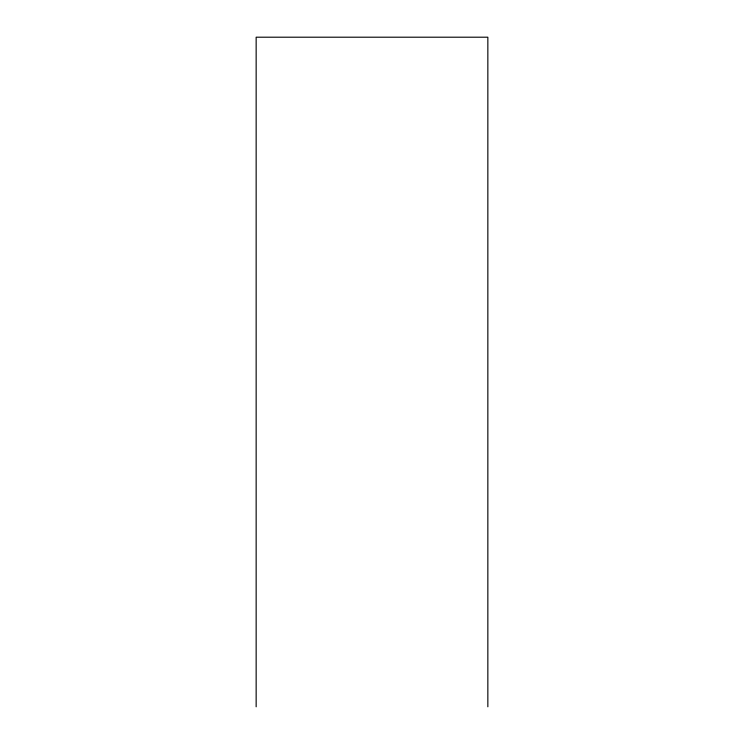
<?xml version="1.0" encoding="UTF-8"?>
<svg xmlns="http://www.w3.org/2000/svg" width="744" height="744" viewBox="0 0 744 744"><rect width="100%" height="100%" fill="white"/><g stroke="black" fill="none" stroke-linecap="round" stroke-linejoin="round"><path stroke-width="1.12" d="M487.85 706.8L487.85 37.2L256.15 37.2L256.15 706.8"/></g></svg>
